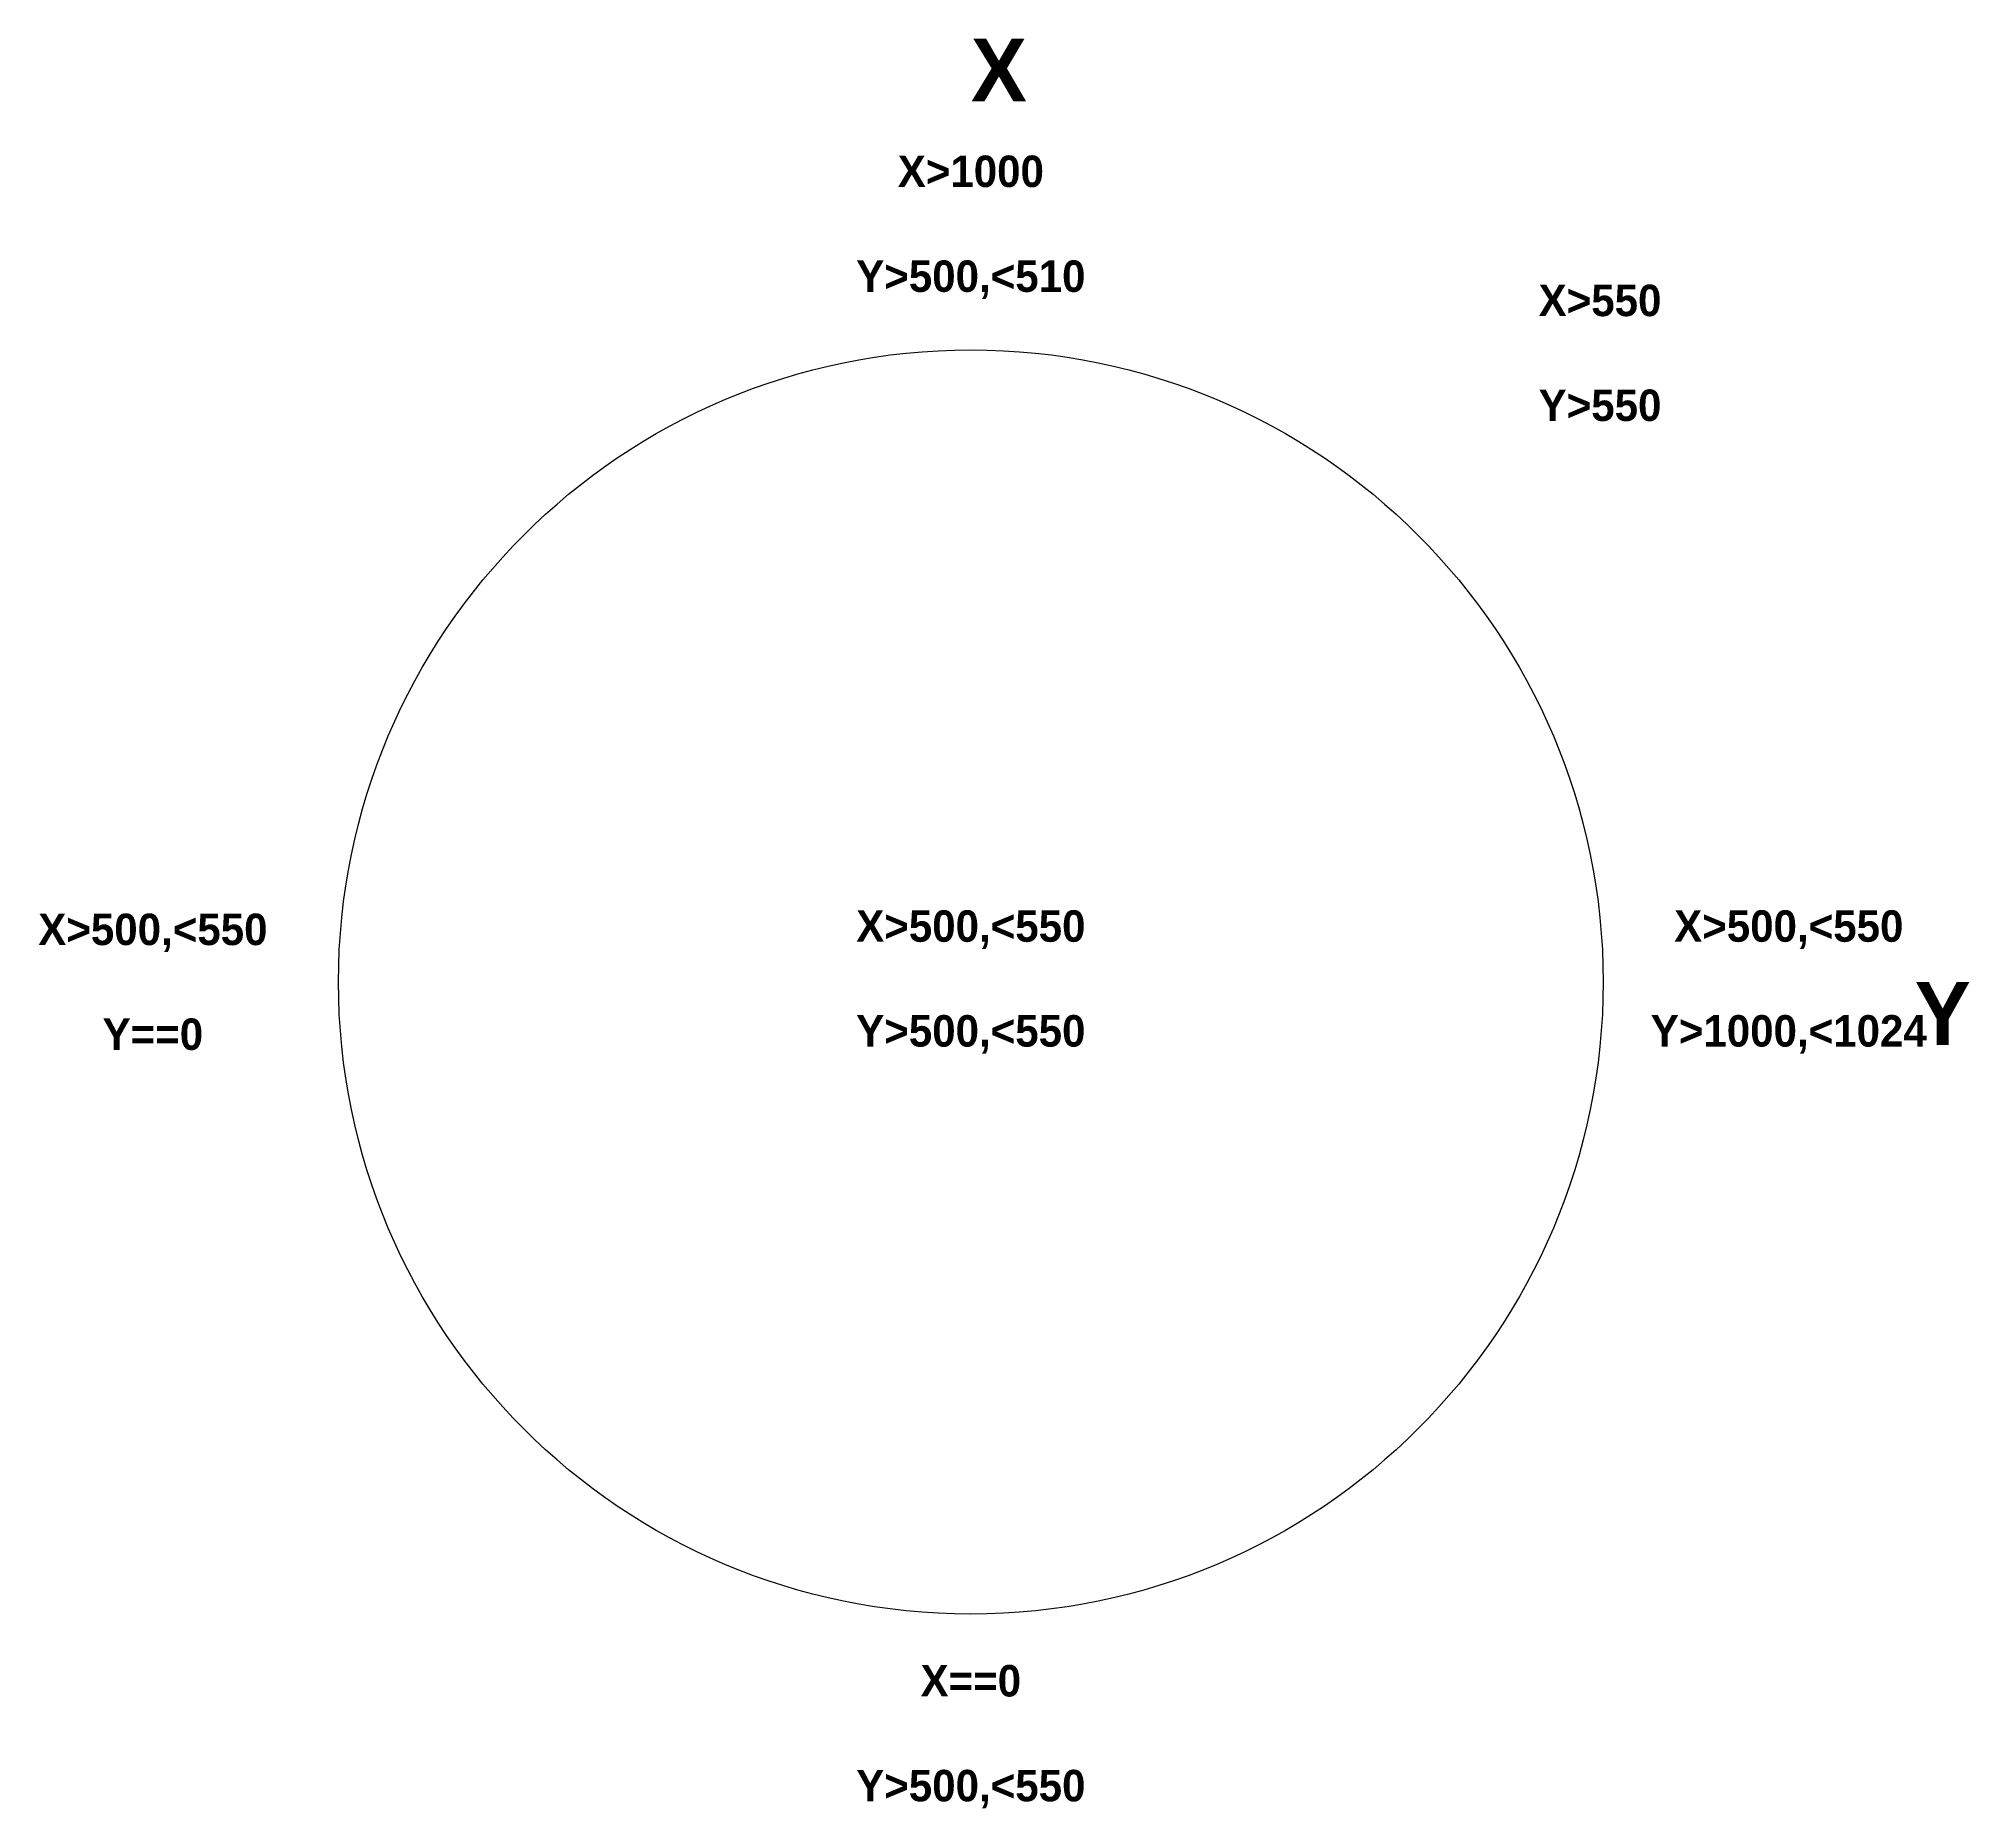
# Model space of a CAD drawing. Header units: millimetres. Extents: x -14.8 to 15.9, y -13.1 to 15.
import ezdxf

# ---------------------------------------------------------------- set-up
doc = ezdxf.new("R2010")
doc.units = ezdxf.units.MM
doc.layers.get('0').update_dxf_attribs({"color": 18, "lineweight": 25, "true_color": 0x000000})
doc.styles.add('textstyle11', font='')
doc.styles.add('textstyle12', font='')
doc.styles.add('textstyle13', font='')
doc.styles.add('textstyle14', font='')
doc.styles.add('textstyle15', font='')
doc.styles.add('textstyle16', font='')
doc.styles.add('textstyle17', font='')
doc.styles.add('textstyle18', font='')
doc.styles.get('textstyle11').set_extended_font_data('Roman Uralic', bold=True)
doc.styles.get('textstyle12').set_extended_font_data('Roman Uralic', bold=True)
doc.styles.get('textstyle13').set_extended_font_data('Roman Uralic', bold=True)
doc.styles.get('textstyle14').set_extended_font_data('Roman Uralic', bold=True)
doc.styles.get('textstyle15').set_extended_font_data('Roman Uralic', bold=True)
doc.styles.get('textstyle16').set_extended_font_data('Roman Uralic', bold=True)
doc.styles.get('textstyle17').set_extended_font_data('Roman Uralic', bold=True)
doc.styles.get('textstyle18').set_extended_font_data('Roman Uralic', bold=True)

msp = doc.modelspace()

# ---------------------------------------------------------------- linework, layer by layer
msp.add_circle((0, 0), 10.05)

# ---------------------------------------------------------------- texts
at = {"char_height": 0.015, "line_spacing_factor": 2}
for s, insert, attachment_point, style in [('\\H1;X', (0, 15), 1, 'textstyle18'), ('\\H0.5;X>1000\\PY>500,<510', (0, 12), 5, 'textstyle12'), ('\\H0.5;X>550\\PY>550', (10, 10), 5, 'textstyle17'), ('\\H0.5;X>500,<550\\PY==0', (-13, 0), 5, 'textstyle16'), ('\\H0.5;X>500,<550\\PY>500,<550', (0, 0), 5, 'textstyle13'), ('\\H0.5;X>500,<550\\PY>1000,<1024', (13, 0), 5, 'textstyle15'), ('\\H1;Y', (15, 0), 1, 'textstyle11'), ('\\H0.5;X==0\\PY>500,<550', (0, -12), 5, 'textstyle14')]:
    msp.add_mtext(s, dxfattribs=dict(at, insert=insert, attachment_point=attachment_point, style=style))

doc.saveas('drawing.dxf')
